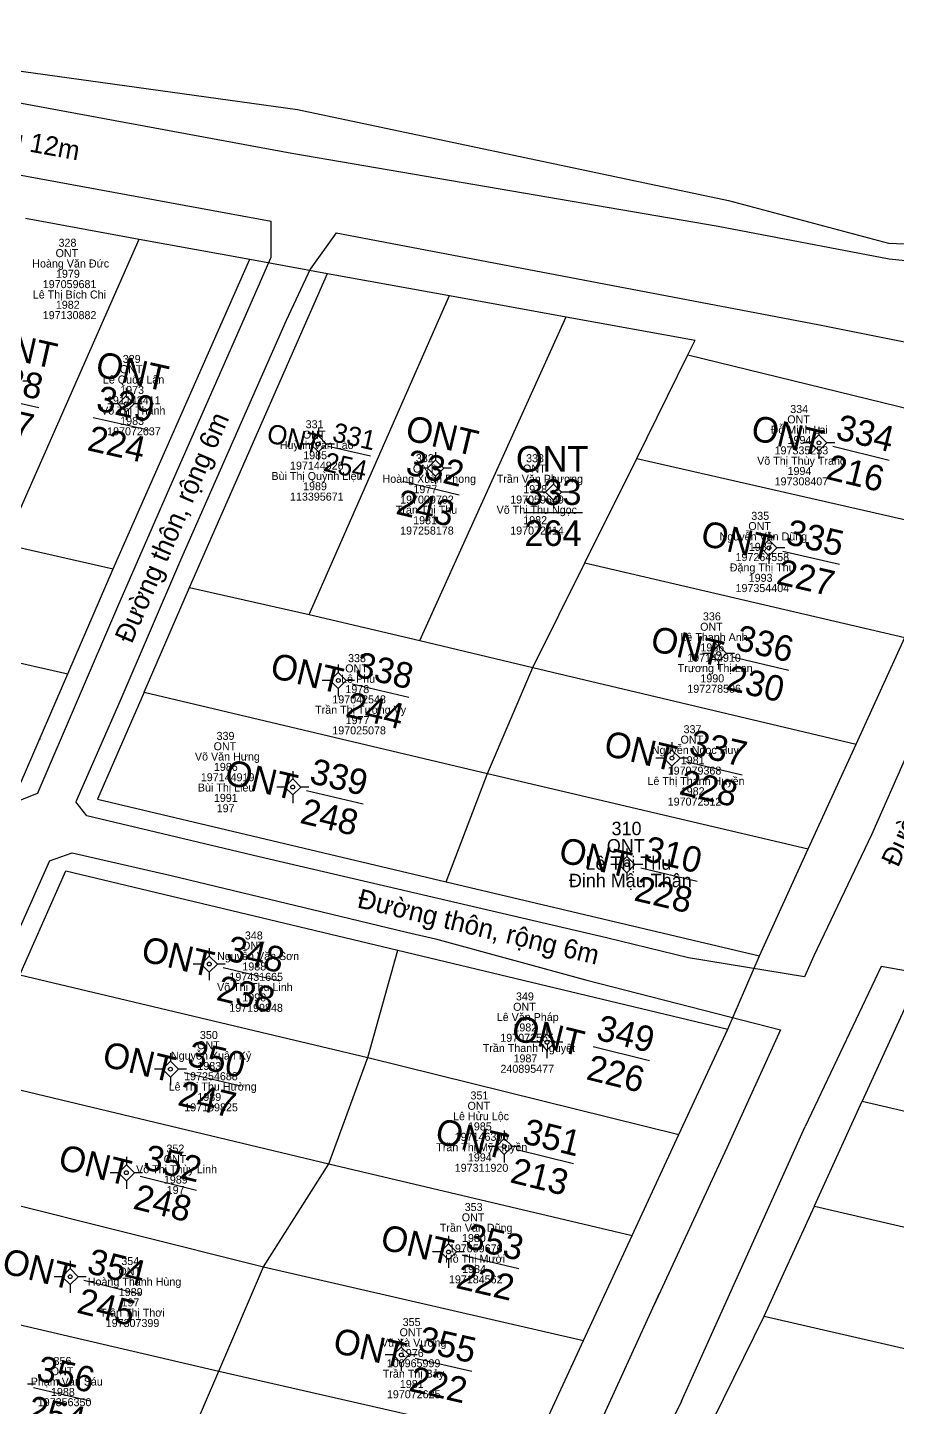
# Model space of a CAD drawing. Extents: x 540518 to 540767, y 1835192 to 1835377.
# Drawn here: x 540610 to 540677.9, y 1835256.9 to 1835364.6 of the extents above; entities that cross this region are included whole.
import ezdxf

# ---------------------------------------------------------------- set-up
doc = ezdxf.new("R2010")
doc.units = 0
for name, color, linetype in [('Level 1', 7, 'Continuous'), ('Level 10', 7, 'Continuous'), ('Level 11', 7, 'Continuous'), ('Level 13', 7, 'Continuous'), ('Level 16', 7, 'Continuous'), ('Level 2', 7, 'Continuous'), ('Level 22', 7, 'Continuous'), ('Level 23', 7, 'Continuous'), ('Level 4', 7, 'Continuous')]:
    doc.layers.add(name, color=color, linetype=linetype)

msp = doc.modelspace()

# ---------------------------------------------------------------- linework, layer by layer
at = {"layer": 'Level 10'}
for p, q in [((540608.2, 1835324.26), (540618.68, 1835348.09)), ((540631.96, 1835318.79), (540642.9, 1835343.68)), ((540642.9, 1835343.68), (540642.9, 1835343.68)), ((540640.58, 1835316.74), (540652.01, 1835342.03)), ((540661.5, 1835339.04), (540662.08, 1835340.2)), ((540657.51, 1835330.97), (540661.5, 1835339.04)), ((540661.5, 1835339.04), (540685.78, 1835333.12)), ((540653.46, 1835322.81), (540657.51, 1835330.97)), ((540657.51, 1835330.97), (540682.22, 1835325.32)), ((540608.2, 1835324.26), (540616.66, 1835322.35)), ((540613.13, 1835314.16), (540616.66, 1835322.35)), ((540649.41, 1835314.63), (540653.46, 1835322.81)), ((540653.46, 1835322.81), (540678.43, 1835316.99)), ((540587.2, 1835320.01), (540613.13, 1835314.16)), ((540622.62, 1835320.89), (540631.96, 1835318.79)), ((540631.96, 1835318.79), (540640.58, 1835316.74)), ((540640.58, 1835316.74), (540649.41, 1835314.63)), ((540645.88, 1835306.36), (540649.41, 1835314.63)), ((540649.41, 1835314.63), (540674.63, 1835308.65)), ((540649.41, 1835314.63), (540649.41, 1835314.63)), ((540619.09, 1835312.71), (540645.88, 1835306.36)), ((540642.64, 1835297.91), (540645.88, 1835306.36)), ((540645.88, 1835306.36), (540670.9, 1835300.49)), ((540667.1, 1835292.14), (540670.9, 1835300.49)), ((540636.54, 1835284.2), (540638.88, 1835292.57)), ((540609.38, 1835290.66), (540636.54, 1835284.2)), ((540633.5, 1835275.9), (540636.54, 1835284.2)), ((540636.54, 1835284.2), (540660.81, 1835278.18)), ((540605.72, 1835282.54), (540633.5, 1835275.9)), ((540675.11, 1835280.78), (540704.36, 1835273.97)), ((540628.38, 1835267.86), (540633.5, 1835275.9)), ((540633.5, 1835275.9), (540657.15, 1835270.29)), ((540601.99, 1835274.46), (540628.38, 1835267.86)), ((540671.38, 1835272.6), (540701.3, 1835265.55)), ((540624.91, 1835259.71), (540628.38, 1835267.86)), ((540628.38, 1835267.86), (540653.36, 1835262.11)), ((540598.07, 1835265.97), (540624.91, 1835259.71)), ((540667.46, 1835263.99), (540698.18, 1835256.93)), ((540621.33, 1835251.4), (540624.91, 1835259.71)), ((540624.91, 1835259.71), (540649.63, 1835254.07))]:
    msp.add_line(p, q, dxfattribs=at)
at = {"layer": 'Level 11'}
for p, q in [((540610.24, 1835336.99), (540609.61, 1835336.99)), ((540617.68, 1835336.47), (540617.68, 1835335.84)), ((540617.06, 1835335.22), (540616.43, 1835335.22)), ((540617.68, 1835335.84), (540617.06, 1835335.22)), ((540617.06, 1835335.22), (540617.68, 1835334.59)), ((540618.31, 1835335.22), (540617.68, 1835335.84)), ((540617.68, 1835334.59), (540618.31, 1835335.22)), ((540618.93, 1835335.22), (540618.31, 1835335.22)), ((540617.68, 1835334.59), (540617.68, 1835333.97)), ((540632.67, 1835333.34), (540632.67, 1835332.72)), ((540671.73, 1835332.8), (540671.1, 1835332.18)), ((540671.73, 1835333.43), (540671.73, 1835332.8)), ((540672.35, 1835332.18), (540671.73, 1835332.8)), ((540632.05, 1835332.09), (540631.42, 1835332.09)), ((540632.67, 1835332.72), (540632.05, 1835332.09)), ((540632.05, 1835332.09), (540632.67, 1835331.47)), ((540633.3, 1835332.09), (540632.67, 1835332.72)), ((540632.67, 1835331.47), (540633.3, 1835332.09)), ((540633.92, 1835332.09), (540633.3, 1835332.09)), ((540671.1, 1835332.18), (540670.48, 1835332.18)), ((540671.1, 1835332.18), (540671.73, 1835331.55)), ((540671.73, 1835331.55), (540672.35, 1835332.18)), ((540672.98, 1835332.18), (540672.35, 1835332.18)), ((540632.67, 1835331.47), (540632.67, 1835330.84)), ((540641.82, 1835330.83), (540641.2, 1835330.21)), ((540641.82, 1835331.46), (540641.82, 1835330.83)), ((540642.45, 1835330.21), (540641.82, 1835330.83)), ((540671.73, 1835331.55), (540671.73, 1835330.93)), ((540641.2, 1835330.21), (540640.57, 1835330.21)), ((540641.2, 1835330.21), (540641.82, 1835329.58)), ((540641.82, 1835329.58), (540642.45, 1835330.21)), ((540641.82, 1835329.58), (540641.82, 1835328.96)), ((540643.07, 1835330.21), (540642.45, 1835330.21)), ((540651.01, 1835329.58), (540651.01, 1835328.96)), ((540651.01, 1835328.96), (540650.39, 1835328.33)), ((540651.64, 1835328.33), (540651.01, 1835328.96)), ((540650.39, 1835328.33), (540649.76, 1835328.33)), ((540650.39, 1835328.33), (540651.01, 1835327.71)), ((540651.01, 1835327.71), (540651.64, 1835328.33)), ((540651.01, 1835327.71), (540651.01, 1835327.08)), ((540652.26, 1835328.33), (540651.64, 1835328.33)), ((540667.83, 1835324.6), (540667.2, 1835323.98)), ((540667.83, 1835325.23), (540667.83, 1835324.6)), ((540668.45, 1835323.98), (540667.83, 1835324.6)), ((540667.2, 1835323.98), (540666.58, 1835323.98)), ((540667.2, 1835323.98), (540667.83, 1835323.35)), ((540667.83, 1835323.35), (540668.45, 1835323.98)), ((540667.83, 1835323.35), (540667.83, 1835322.73)), ((540669.08, 1835323.98), (540668.45, 1835323.98)), ((540663.9, 1835316.98), (540663.9, 1835316.35)), ((540663.28, 1835315.73), (540662.65, 1835315.73)), ((540663.9, 1835316.35), (540663.28, 1835315.73)), ((540663.28, 1835315.73), (540663.9, 1835315.1)), ((540664.53, 1835315.73), (540663.9, 1835316.35)), ((540663.9, 1835315.1), (540664.53, 1835315.73)), ((540665.15, 1835315.73), (540664.53, 1835315.73)), ((540634.23, 1835314.88), (540634.23, 1835314.26)), ((540663.9, 1835315.1), (540663.9, 1835314.48)), ((540633.6, 1835313.63), (540632.98, 1835313.63)), ((540634.23, 1835314.26), (540633.6, 1835313.63)), ((540633.6, 1835313.63), (540634.23, 1835313.01)), ((540634.85, 1835313.63), (540634.23, 1835314.26)), ((540634.23, 1835313.01), (540634.85, 1835313.63)), ((540635.48, 1835313.63), (540634.85, 1835313.63)), ((540634.23, 1835313.01), (540634.23, 1835312.38)), ((540660.26, 1835308.19), (540659.64, 1835307.56)), ((540660.26, 1835308.81), (540660.26, 1835308.19)), ((540660.89, 1835307.56), (540660.26, 1835308.19)), ((540659.64, 1835307.56), (540659.01, 1835307.56)), ((540659.64, 1835307.56), (540660.26, 1835306.94)), ((540660.26, 1835306.94), (540660.89, 1835307.56)), ((540661.51, 1835307.56), (540660.89, 1835307.56)), ((540630.67, 1835305.94), (540630.05, 1835305.31)), ((540630.67, 1835306.56), (540630.67, 1835305.94)), ((540631.3, 1835305.31), (540630.67, 1835305.94)), ((540660.26, 1835306.94), (540660.26, 1835306.31)), ((540630.05, 1835305.31), (540629.42, 1835305.31)), ((540630.05, 1835305.31), (540630.67, 1835304.69)), ((540630.67, 1835304.69), (540631.3, 1835305.31)), ((540631.92, 1835305.31), (540631.3, 1835305.31)), ((540630.67, 1835304.69), (540630.67, 1835304.06)), ((540656.74, 1835300.5), (540656.74, 1835299.88)), ((540656.74, 1835299.88), (540656.11, 1835299.25)), ((540657.36, 1835299.25), (540656.74, 1835299.88)), ((540656.11, 1835299.25), (540655.49, 1835299.25)), ((540656.11, 1835299.25), (540656.74, 1835298.62)), ((540656.74, 1835298.62), (540657.36, 1835299.25)), ((540656.74, 1835298.62), (540656.74, 1835298)), ((540657.99, 1835299.25), (540657.36, 1835299.25)), ((540624.16, 1835292.11), (540623.54, 1835291.49)), ((540624.16, 1835292.74), (540624.16, 1835292.11)), ((540624.79, 1835291.49), (540624.16, 1835292.11)), ((540623.54, 1835291.49), (540622.91, 1835291.49)), ((540623.54, 1835291.49), (540624.16, 1835290.86)), ((540624.16, 1835290.86), (540624.79, 1835291.49)), ((540624.16, 1835290.86), (540624.16, 1835290.24)), ((540625.41, 1835291.49), (540624.79, 1835291.49)), ((540650.51, 1835286.63), (540650.51, 1835286.01)), ((540650.51, 1835286.01), (540649.89, 1835285.38)), ((540651.14, 1835285.38), (540650.51, 1835286.01)), ((540621.13, 1835284.53), (540621.13, 1835283.91)), ((540649.89, 1835285.38), (540649.26, 1835285.38)), ((540649.89, 1835285.38), (540650.51, 1835284.76)), ((540650.51, 1835284.76), (540651.14, 1835285.38)), ((540650.51, 1835284.76), (540650.51, 1835284.13)), ((540651.76, 1835285.38), (540651.14, 1835285.38)), ((540620.51, 1835283.28), (540619.88, 1835283.28)), ((540621.13, 1835283.91), (540620.51, 1835283.28)), ((540620.51, 1835283.28), (540621.13, 1835282.66)), ((540621.76, 1835283.28), (540621.13, 1835283.91)), ((540621.13, 1835282.66), (540621.76, 1835283.28)), ((540622.38, 1835283.28), (540621.76, 1835283.28)), ((540621.13, 1835282.66), (540621.13, 1835282.03)), ((540647.18, 1835277.86), (540646.56, 1835277.24)), ((540647.18, 1835278.49), (540647.18, 1835277.86)), ((540647.81, 1835277.24), (540647.18, 1835277.86)), ((540646.56, 1835277.24), (540645.93, 1835277.24)), ((540646.56, 1835277.24), (540647.18, 1835276.61)), ((540647.18, 1835276.61), (540647.81, 1835277.24)), ((540648.43, 1835277.24), (540647.81, 1835277.24)), ((540617.69, 1835275.82), (540617.07, 1835275.2)), ((540617.69, 1835276.45), (540617.69, 1835275.82)), ((540618.32, 1835275.2), (540617.69, 1835275.82)), ((540647.18, 1835276.61), (540647.18, 1835275.99)), ((540617.07, 1835275.2), (540616.44, 1835275.2)), ((540617.07, 1835275.2), (540617.69, 1835274.57)), ((540617.69, 1835274.57), (540618.32, 1835275.2)), ((540618.94, 1835275.2), (540618.32, 1835275.2)), ((540617.69, 1835274.57), (540617.69, 1835273.95)), ((540642.83, 1835269.64), (540642.2, 1835269.01)), ((540642.83, 1835270.26), (540642.83, 1835269.64)), ((540643.45, 1835269.01), (540642.83, 1835269.64)), ((540613.31, 1835268.33), (540613.31, 1835267.71)), ((540642.2, 1835269.01), (540641.58, 1835269.01)), ((540642.2, 1835269.01), (540642.83, 1835268.39)), ((540642.83, 1835268.39), (540643.45, 1835269.01)), ((540642.83, 1835268.39), (540642.83, 1835267.76)), ((540644.08, 1835269.01), (540643.45, 1835269.01)), ((540613.31, 1835267.71), (540612.69, 1835267.08)), ((540613.94, 1835267.08), (540613.31, 1835267.71)), ((540612.69, 1835267.08), (540612.06, 1835267.08)), ((540612.69, 1835267.08), (540613.31, 1835266.46)), ((540613.31, 1835266.46), (540613.94, 1835267.08)), ((540613.31, 1835266.46), (540613.31, 1835265.83)), ((540614.56, 1835267.08), (540613.94, 1835267.08)), ((540639.14, 1835262.22), (540639.14, 1835261.59)), ((540638.52, 1835260.97), (540637.89, 1835260.97)), ((540639.14, 1835261.59), (540638.52, 1835260.97)), ((540638.52, 1835260.97), (540639.14, 1835260.34)), ((540639.77, 1835260.97), (540639.14, 1835261.59)), ((540639.14, 1835260.34), (540639.77, 1835260.97)), ((540640.39, 1835260.97), (540639.77, 1835260.97)), ((540639.14, 1835260.34), (540639.14, 1835259.72)), ((540610.61, 1835258.68), (540609.98, 1835258.68))]:
    msp.add_line(p, q, dxfattribs=at)
for centre in [(540617.68, 1835335.22), (540632.67, 1835332.09), (540671.73, 1835332.18), (540641.82, 1835330.21), (540651.01, 1835328.33), (540667.83, 1835323.98), (540663.9, 1835315.73), (540634.23, 1835313.63), (540660.26, 1835307.56), (540630.67, 1835305.31), (540656.74, 1835299.25), (540624.16, 1835291.49), (540650.51, 1835285.38), (540621.13, 1835283.28), (540647.18, 1835277.24), (540617.69, 1835275.2), (540642.83, 1835269.01), (540613.31, 1835267.08), (540639.14, 1835260.97)]:
    msp.add_circle(centre, 0.15, dxfattribs=at)
at = {"layer": 'Level 13'}
for p, q in [((540606.42, 1835335.93), (540610.85, 1835334.93)), ((540615.11, 1835334.16), (540619.54, 1835333.16)), ((540633.44, 1835331.92), (540636.75, 1835331.17)), ((540672.81, 1835331.92), (540677.21, 1835330.84)), ((540639.24, 1835329.18), (540643.65, 1835328.13)), ((540648.74, 1835326.73), (540653.28, 1835326.73)), ((540668.9, 1835323.73), (540673.34, 1835322.7)), ((540664.98, 1835315.47), (540669.39, 1835314.43)), ((540635.31, 1835313.37), (540639.72, 1835312.32)), ((540661.34, 1835307.3), (540665.75, 1835306.26)), ((540631.75, 1835305.05), (540636.16, 1835304.01)), ((540657.82, 1835299), (540662.23, 1835297.95)), ((540625.24, 1835291.23), (540629.65, 1835290.17)), ((540654.11, 1835285.04), (540658.52, 1835283.95)), ((540622.21, 1835283.02), (540626.62, 1835281.97)), ((540648.17, 1835277), (540652.57, 1835275.91)), ((540618.76, 1835274.93), (540623.16, 1835273.83)), ((540643.91, 1835268.75), (540648.32, 1835267.71)), ((540614.37, 1835266.81), (540618.79, 1835265.71)), ((540640.22, 1835260.72), (540644.65, 1835259.7)), ((540610.44, 1835258.43), (540614.86, 1835257.4))]:
    msp.add_line(p, q, dxfattribs=at)
at = {"layer": 'Level 22'}
for p, q in [((540600.06, 1835354.8), (540628.98, 1835349.5)), ((540634.05, 1835348.57), (540671.64, 1835341.42)), ((540671.64, 1835341.42), (540680.79, 1835339.59)), ((540688.01, 1835329.32), (540675.84, 1835301.58)), ((540611.69, 1835299.56), (540605.06, 1835284.65)), ((540676.59, 1835291.31), (540670.66, 1835278.81)), ((540679.51, 1835290.78), (540676.58, 1835291.31)), ((540663.82, 1835263.61), (540670.66, 1835278.81)), ((540653.47, 1835253.05), (540659.32, 1835265.85)), ((540661.01, 1835257.36), (540663.82, 1835263.61)), ((540661.01, 1835257.36), (540653.41, 1835242))]:
    msp.add_line(p, q, dxfattribs=at)
for points in [[(540698.44, 1835355.23), (540697.11, 1835352.42), (540695.7, 1835350.25), (540693.89, 1835348.69), (540691.18, 1835347.09), (540688.5, 1835346.23), (540684.36, 1835345.79), (540677.22, 1835346.53), (540663.86, 1835349.06), (540630.59, 1835354.77), (540601.59, 1835360.14)], [(540610.8, 1835304.91), (540613.95, 1835312.25), (540617.03, 1835319.41), (540621.09, 1835328.7), (540626.89, 1835341.87), (540628.99, 1835346.68), (540628.98, 1835349.5)], [(540634.05, 1835348.57), (540632.03, 1835345.75), (540630.16, 1835341.74), (540626.37, 1835333.11), (540621.91, 1835323.03), (540617.19, 1835312), (540613.75, 1835304.16)], [(540610.8, 1835304.91), (540610.74, 1835304.81), (540609.38, 1835304.26), (540598.47, 1835306.9), (540592.59, 1835308.31), (540585.83, 1835310.07), (540580.71, 1835312.93), (540574.69, 1835318.27), (540568.26, 1835324.17)], [(540670.6, 1835290.49), (540661.54, 1835291.98), (540655.15, 1835293.53), (540628.06, 1835299.87), (540614.62, 1835303.05), (540613.75, 1835304.16)], [(540675.84, 1835301.58), (540671.34, 1835292.12), (540670.6, 1835290.49)], [(540611.69, 1835299.56), (540613.46, 1835300.18), (540621.2, 1835298.41), (540632.98, 1835295.57), (540639.55, 1835293.98), (540641.82, 1835293.47), (540653.61, 1835290.23), (540668.73, 1835286.35)], [(540668.73, 1835286.35), (540664.55, 1835277.13), (540658.88, 1835264.89)]]:
    msp.add_lwpolyline(points, dxfattribs=at)
at = {"layer": 'Level 23'}
for p, q in [((540609.81, 1835349.71), (540618.68, 1835348.09)), ((540618.68, 1835348.09), (540627.32, 1835346.51)), ((540616.66, 1835322.35), (540627.32, 1835346.51)), ((540627.32, 1835346.51), (540633.39, 1835345.4)), ((540622.62, 1835320.89), (540633.39, 1835345.4)), ((540633.39, 1835345.4), (540642.9, 1835343.68)), ((540642.9, 1835343.68), (540652.01, 1835342.03)), ((540652.01, 1835342.03), (540662.08, 1835340.2)), ((540619.09, 1835312.71), (540622.62, 1835320.89)), ((540674.63, 1835308.65), (540678.43, 1835316.99)), ((540610.95, 1835309.03), (540610.96, 1835309.05)), ((540670.9, 1835300.49), (540674.63, 1835308.65)), ((540642.64, 1835297.91), (540667.1, 1835292.14)), ((540638.88, 1835292.57), (540664.62, 1835286.4)), ((540664.62, 1835286.4), (540667.1, 1835292.14)), ((540660.81, 1835278.18), (540664.62, 1835286.4)), ((540657.15, 1835270.29), (540660.81, 1835278.18)), ((540667.46, 1835263.99), (540671.38, 1835272.6)), ((540653.36, 1835262.11), (540657.15, 1835270.29)), ((540649.63, 1835254.07), (540653.36, 1835262.11))]:
    msp.add_line(p, q, dxfattribs=at)
for points in [[(540525.53, 1835314.12), (540517.55, 1835320), (540533.44, 1835338.04), (540544.85, 1835350.8), (540551, 1835356.35), (540539.92, 1835357.48), (540558.27, 1835361.06), (540561.53, 1835362.21), (540575.24, 1835364.6), (540585.46, 1835364.53), (540631.04, 1835358.21), (540664.67, 1835351.11), (540677.15, 1835347.77), (540685.79, 1835347.41), (540691.46, 1835348.85), (540694.85, 1835351.67), (540697.67, 1835356.41), (540703.26, 1835347.87), (540700.88, 1835342.47), (540752.59, 1835332.84), (540758.07, 1835332.59), (540766.6, 1835330.87), (540764.66, 1835324.92), (540759.17, 1835325.86)], [(540584.1, 1835312.68), (540586.19, 1835311.59), (540588.63, 1835310.88), (540609.49, 1835305.72), (540613.13, 1835314.16)], [(540619.09, 1835312.71), (540615.45, 1835304.37), (540642.64, 1835297.91)], [(540609.38, 1835290.66), (540612.98, 1835298.78), (540638.88, 1835292.57)], [(540704.36, 1835273.97), (540707.31, 1835282.13), (540678.94, 1835289.2), (540675.11, 1835280.78)], [(540671.38, 1835272.6), (540671.38, 1835272.61), (540675.11, 1835280.78)], [(540621.67, 1835210.19), (540616.55, 1835202.73), (540622.48, 1835191.5), (540640.83, 1835213.79), (540653.21, 1835235.02), (540667.46, 1835263.99)]]:
    msp.add_lwpolyline(points, dxfattribs=at)

# ---------------------------------------------------------------- texts
at = {"layer": 'Level 1'}
for s, rotation, p in [('Đường thôn, rộng 12m', 349.6169, (540593.85, 1835357.9)), ('Đường thôn, rộng 6m', 66.6631, (540618.11, 1835316.44)), ('Đường thôn, rộng 12m', 65.4613, (540677.9, 1835298.97)), ('Đường thôn, rộng 6m', 346.5156, (540635.63, 1835295.93))]:
    msp.add_text(s, height=1.5, rotation=rotation, dxfattribs=at).set_placement(p)
at = {"layer": 'Level 13'}
for s, height, rotation, p in [('328', 2, 347.2826, (540606.56, 1835336.51)), ('329', 2, 347.2829, (540615.25, 1835334.74)), ('334', 2, 346.2865, (540672.95, 1835332.5)), ('331', 1.5, 347.319, (540633.68, 1835332.32)), ('332', 2, 346.5911, (540639.39, 1835329.76)), ('335', 2, 346.8797, (540669.04, 1835324.31)), ('336', 2, 346.6628, (540665.12, 1835316.06)), ('338', 2, 346.5911, (540635.45, 1835313.96)), ('337', 2, 346.6628, (540661.48, 1835307.89)), ('339', 2, 346.6511, (540631.89, 1835305.64)), ('310', 2, 346.7174, (540657.96, 1835299.58)), ('348', 2, 346.5157, (540625.38, 1835291.81)), ('349', 2, 346.0891, (540654.26, 1835285.62)), ('350', 2, 346.5638, (540622.35, 1835283.6)), ('351', 2, 346.0891, (540648.5, 1835277.53)), ('352', 2, 345.9677, (540618.92, 1835275.51)), ('353', 2, 346.6524, (540644.05, 1835269.34)), ('354', 2, 345.9677, (540614.53, 1835267.39)), ('355', 2, 347.0361, (540640.35, 1835261.31)), ('356', 2, 346.8784, (540610.58, 1835259.01))]:
    msp.add_text(s, height=height, rotation=rotation, dxfattribs=at).set_placement(p)
msp.add_text('333', height=2, dxfattribs=at).set_placement((540648.74, 1835327.33))
at = {"layer": 'Level 16'}
for s, height, p in [('328', 0.625, (540612.4, 1835347.49)), ('ONT', 0.625, (540612.17, 1835346.68)), ('Hoàng Văn Đức', 0.625, (540610.35, 1835345.87)), ('197059681', 0.625, (540611.17, 1835344.26)), ('1979', 0.625, (540612.2, 1835345.07)), ('Lê Thị Bích Chi', 0.625, (540610.39, 1835343.45)), ('1982', 0.625, (540612.19, 1835342.65)), ('197130882', 0.625, (540611.17, 1835341.84)), ('ONT', 0.625, (540617.18, 1835337.62)), ('329', 0.625, (540617.41, 1835338.42)), ('Lê Quốc Lân', 0.625, (540615.86, 1835336.81)), ('1973', 0.625, (540617.21, 1835336)), ('Võ Thị Thanh', 0.625, (540615.72, 1835334.39)), ('191143411', 0.625, (540616.18, 1835335.19)), ('334', 0.625, (540669.49, 1835334.51)), ('1983', 0.625, (540617.21, 1835333.58)), ('331', 0.625, (540631.68, 1835333.32)), ('ONT', 0.625, (540669.26, 1835333.7)), ('197072637', 0.625, (540616.19, 1835332.77)), ('ONT', 0.625, (540631.46, 1835332.51)), ('Đỗ Minh Lai', 0.625, (540667.96, 1835332.89)), ('Huỳnh Văn Lào', 0.625, (540629.66, 1835331.7)), ('197335253', 0.625, (540668.27, 1835331.28)), ('1994', 0.625, (540669.28, 1835332.09)), ('197144926', 0.625, (540630.46, 1835330.09)), ('1985', 0.625, (540631.49, 1835330.9)), ('332', 0.625, (540640.28, 1835330.67)), ('333', 0.625, (540648.88, 1835330.67)), ('Võ Thị Thùy Trang', 0.625, (540666.91, 1835330.47)), ('Bùi Thị Quỳnh Liệu', 0.625, (540629.01, 1835329.28)), ('Hoàng Xuân Phong', 0.625, (540637.68, 1835329.06)), ('ONT', 0.625, (540640.05, 1835329.86)), ('Trần Văn Phương', 0.625, (540646.59, 1835329.06)), ('ONT', 0.625, (540648.64, 1835329.86)), ('1994', 0.625, (540669.28, 1835329.67)), ('1989', 0.625, (540631.48, 1835328.48)), ('1977', 0.625, (540640.09, 1835328.25)), ('1978', 0.625, (540648.66, 1835328.25)), ('197308407', 0.625, (540668.27, 1835328.86)), ('113395671', 0.625, (540630.46, 1835327.67)), ('197009702', 0.625, (540639.05, 1835327.44)), ('197059649', 0.625, (540647.64, 1835327.44)), ('Trần Thị Thu', 0.625, (540638.72, 1835326.64)), ('1981', 0.625, (540640.07, 1835325.83)), ('Võ Thị Thu Ngọc', 0.625, (540646.58, 1835326.64)), ('1982', 0.625, (540648.66, 1835325.83)), ('335', 0.625, (540666.45, 1835326.17)), ('197258178', 0.625, (540639.05, 1835325.02)), ('197072414', 0.625, (540647.64, 1835325.02)), ('Nguyễn Văn Dũng', 0.625, (540663.98, 1835324.56)), ('ONT', 0.625, (540666.22, 1835325.37)), ('1987', 0.625, (540666.26, 1835323.75)), ('197264558', 0.625, (540665.22, 1835322.95)), ('Đặng Thị Thu', 0.625, (540664.77, 1835322.14)), ('197354404', 0.625, (540665.22, 1835320.53)), ('1993', 0.625, (540666.25, 1835321.33)), ('336', 0.625, (540662.68, 1835318.32)), ('ONT', 0.625, (540662.46, 1835317.51)), ('Lê Thanh Anh', 0.625, (540660.92, 1835316.7)), ('338', 0.625, (540634.99, 1835315.06)), ('197144910', 0.625, (540661.45, 1835315.09)), ('1986', 0.625, (540662.48, 1835315.9)), ('ONT', 0.625, (540634.77, 1835314.26)), ('Trương Thị Lan', 0.625, (540660.71, 1835314.28)), ('Lê Phú', 0.625, (540634.45, 1835313.45)), ('1990', 0.625, (540662.48, 1835313.48)), ('197042548', 0.625, (540633.76, 1835311.84)), ('1978', 0.625, (540634.78, 1835312.64)), ('197278506', 0.625, (540661.46, 1835312.67)), ('Trần Thị Tường Vy', 0.625, (540632.42, 1835311.03)), ('1977', 0.625, (540634.8, 1835310.22)), ('339', 0.625, (540624.73, 1835308.99)), ('197025078', 0.625, (540633.76, 1835309.42)), ('ONT', 0.625, (540660.93, 1835308.7)), ('337', 0.625, (540661.17, 1835309.51)), ('Võ Văn Hưng', 0.625, (540623.04, 1835307.38)), ('ONT', 0.625, (540624.5, 1835308.18)), ('Nguyễn Ngọc Huy', 0.625, (540658.69, 1835307.89)), ('1986', 0.625, (540624.52, 1835306.57)), ('1981', 0.625, (540660.95, 1835307.09)), ('197144919', 0.625, (540623.5, 1835305.76)), ('Lê Thị Thanh Huyền', 0.625, (540658.35, 1835305.47)), ('197079368', 0.625, (540659.93, 1835306.28)), ('Bùi Thị Liểu', 0.625, (540623.27, 1835304.96)), ('1982', 0.625, (540660.95, 1835304.67)), ('1991', 0.625, (540624.52, 1835304.15)), ('197', 0.625, (540624.74, 1835303.34)), ('197072512', 0.625, (540659.93, 1835303.86)), ('310', 1.048, (540655.55, 1835301.55)), ('ONT', 1.048, (540655.18, 1835300.2)), ('Lê Thị Thu', 1.048, (540653.51, 1835298.85)), ('Đinh Mậu Thân', 1.048, (540652.22, 1835297.49)), ('348', 0.625, (540626.94, 1835293.41)), ('ONT', 0.625, (540626.72, 1835292.61)), ('Nguyễn Văn Sơn', 0.625, (540624.77, 1835291.8)), ('197431665', 0.625, (540625.73, 1835290.18)), ('1988', 0.625, (540626.74, 1835290.99)), ('Võ Thị Thu Linh', 0.625, (540624.77, 1835289.38)), ('1990', 0.625, (540626.74, 1835288.57)), ('349', 0.625, (540648.09, 1835288.65)), ('197199848', 0.625, (540625.72, 1835287.76)), ('Lê Văn Pháp', 0.625, (540646.59, 1835287.04)), ('ONT', 0.625, (540647.87, 1835287.84)), ('1982', 0.625, (540647.89, 1835286.23)), ('ONT', 0.625, (540623.21, 1835284.84)), ('350', 0.625, (540623.43, 1835285.64)), ('197072565', 0.625, (540646.87, 1835285.42)), ('Nguyễn Xuân Kỷ', 0.625, (540621.17, 1835284.03)), ('Trần Thanh Nguyệt', 0.625, (540645.5, 1835284.62)), ('1987', 0.625, (540647.9, 1835283.81)), ('1983', 0.625, (540623.23, 1835283.22)), ('240895477', 0.625, (540646.88, 1835283)), ('Lê Thị Thu Hường', 0.625, (540620.99, 1835281.61)), ('197254688', 0.625, (540622.2, 1835282.42)), ('1989', 0.625, (540623.23, 1835280.8)), ('351', 0.625, (540644.54, 1835280.92)), ('197199825', 0.625, (540622.21, 1835279.99)), ('ONT', 0.625, (540644.31, 1835280.11)), ('Lê Hửu Lộc', 0.625, (540643.18, 1835279.3)), ('1985', 0.625, (540644.34, 1835278.5)), ('197146306', 0.625, (540643.31, 1835277.69)), ('352', 0.625, (540620.82, 1835276.77)), ('Trần Thị Mỹ Huyền', 0.625, (540641.87, 1835276.88)), ('Võ Thị Thùy Linh', 0.625, (540618.45, 1835275.16)), ('ONT', 0.625, (540620.6, 1835275.96)), ('197311920', 0.625, (540643.31, 1835275.27)), ('1994', 0.625, (540644.34, 1835276.08)), ('1989', 0.625, (540620.62, 1835274.35)), ('197', 0.625, (540620.84, 1835273.54)), ('353', 0.625, (540644.09, 1835272.21)), ('ONT', 0.625, (540643.86, 1835271.4)), ('Trần Văn Dũng', 0.625, (540642.15, 1835270.59)), ('1980', 0.625, (540643.88, 1835269.79)), ('197059676', 0.625, (540642.86, 1835268.98)), ('354', 0.625, (540617.3, 1835267.99)), ('Hồ Thị Mười', 0.625, (540642.55, 1835268.17)), ('ONT', 0.625, (540617.07, 1835267.18)), ('197184562', 0.625, (540642.86, 1835266.56)), ('1984', 0.625, (540643.89, 1835267.37)), ('Hoàng Thanh Hùng', 0.625, (540614.68, 1835266.38)), ('1989', 0.625, (540617.1, 1835265.57)), ('197', 0.625, (540617.31, 1835264.76)), ('Trần Thị Thơi', 0.625, (540615.63, 1835263.96)), ('355', 0.625, (540639.25, 1835263.23)), ('197307399', 0.625, (540616.08, 1835263.15)), ('ONT', 0.625, (540639.01, 1835262.43)), ('Vũ Xà Vương', 0.625, (540637.56, 1835261.62)), ('356', 0.625, (540612.01, 1835260.19)), ('100965999', 0.625, (540638.01, 1835260.01)), ('1976', 0.625, (540639.03, 1835260.81)), ('ONT', 0.625, (540611.79, 1835259.39)), ('Trần Thị Bảy', 0.625, (540637.7, 1835259.2)), ('Phạm Văn Sáu', 0.625, (540610.23, 1835258.58)), ('1981', 0.625, (540639.03, 1835258.39)), ('197356350', 0.625, (540610.78, 1835256.97)), ('1988', 0.625, (540611.81, 1835257.77)), ('197072625', 0.625, (540638.02, 1835257.59))]:
    msp.add_text(s, height=height, dxfattribs=at).set_placement(p)
at = {"layer": 'Level 2'}
for height, rotation, p in [(2, 347.2826, (540606.49, 1835339.19)), (2, 347.2829, (540615.18, 1835337.42)), (2, 346.5911, (540639.35, 1835332.44)), (2, 346.2865, (540666.31, 1835332.47)), (1.5, 347.319, (540628.56, 1835332.25)), (2, 346.8797, (540662.4, 1835324.22)), (2, 346.6628, (540658.48, 1835315.99)), (2, 346.5911, (540628.81, 1835313.89)), (2, 346.6628, (540654.84, 1835307.82)), (2, 346.6511, (540625.25, 1835305.57)), (2, 346.7174, (540651.32, 1835299.5)), (2, 346.5157, (540618.74, 1835291.76)), (2, 346.0891, (540647.62, 1835285.62)), (2, 346.5638, (540615.71, 1835283.55)), (2, 346.0891, (540641.67, 1835277.57)), (2, 345.9677, (540612.27, 1835275.52)), (2, 346.6524, (540637.41, 1835269.27)), (2, 345.9677, (540607.88, 1835267.41)), (2, 347.0361, (540633.71, 1835261.19))]:
    msp.add_text('ONT', height=height, rotation=rotation, dxfattribs=at).set_placement(p)
msp.add_text('ONT', height=2, dxfattribs=at).set_placement((540648.09, 1835329.93))
at = {"layer": 'Level 4'}
for s, height, rotation, p in [('227', 2, 347.2826, (540605.85, 1835333.39)), ('224', 2, 347.2829, (540614.55, 1835331.62)), ('254', 1.5, 347.319, (540633.01, 1835330.01)), ('216', 2, 346.2865, (540672.19, 1835329.39)), ('243', 2, 346.5911, (540638.64, 1835326.65)), ('227', 2, 346.8797, (540668.32, 1835321.2)), ('230', 2, 346.6628, (540664.39, 1835312.94)), ('244', 2, 346.5911, (540634.71, 1835310.84)), ('228', 2, 346.6628, (540660.74, 1835304.77)), ('248', 2, 346.6511, (540631.15, 1835302.52)), ('228', 2, 346.7174, (540657.22, 1835296.47)), ('238', 2, 346.5157, (540624.63, 1835288.7)), ('226', 2, 346.0891, (540653.49, 1835282.51)), ('247', 2, 346.5638, (540621.61, 1835280.49)), ('213', 2, 346.0891, (540647.54, 1835274.47)), ('248', 2, 345.9677, (540618.13, 1835272.41)), ('222', 2, 346.6524, (540643.32, 1835266.22)), ('245', 2, 345.9677, (540613.74, 1835264.29)), ('222', 2, 347.0361, (540639.65, 1835258.18)), ('254', 2, 346.8784, (540609.86, 1835255.89))]:
    msp.add_text(s, height=height, rotation=rotation, dxfattribs=at).set_placement(p)
msp.add_text('264', height=2, dxfattribs=at).set_placement((540648.75, 1835324.13))

doc.saveas('drawing.dxf')
